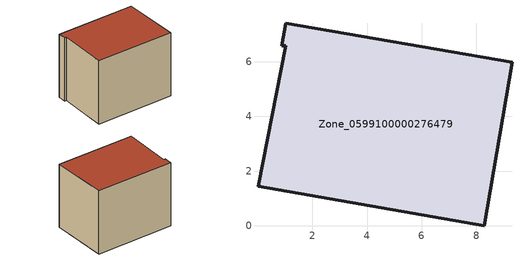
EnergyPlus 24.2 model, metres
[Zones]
Zone_0599100000276479
 floor ground (C_G): 1.03,6.58 0.88,6.59 1.02,7.41 9.3,5.99 8.28,0 0.01,1.45 z0
 wall outside (C_F): 9.3,5.99 1.02,7.41 0.88,6.59 1.03,6.58 0.01,1.45 8.28,0 9.3,5.99 z0:6.88
 roof outside (C_R): 0.88,6.59 1.03,6.58 0.01,1.45 8.28,0 9.3,5.99 1.02,7.41 z6.88
[BUILDING]
Pand.0599100000276479: North Axis=0; Terrain=City; Loads Convergence Tolerance Value=0.04; Temperature Convergence Tolerance Value=0.4; Solar Distribution=FullExterior; Maximum Number of Warmup Days=25; Minimum Number of Warmup Days=1
[Site:Location]
Rotterdam.The.Hague.AP_ZH_NLD Design_Conditions: Latitude=51.96; Longitude=4.45; Time Zone=1; Elevation=-4.5
[SITE:GROUNDTEMPERATURE:BUILDINGSURFACE]
18, 18, 18, 18, 18, 18, 18, 18, 18, 18, 18, 18
[MATERIAL] Thermal Absorptance=0.9; Solar Absorptance=0.7; Visible Absorptance=0.7
Name | Roughness | Thickness | Conductivity | Density | Specific Heat
G.TC.1946-1964 | MediumSmooth | 0.15 | 1 | 540 | 1210
F.TC.1946-1964 | Rough | 0.3 | 0.857143 | 1920 | 840
R.TC.1946-1964 | MediumRough | 0.2 | 0.235294 | 1500 | 1000
[CONSTRUCTION]
C_G: G.TC.1946-1964
C_F: F.TC.1946-1964
C_R: R.TC.1946-1964
[ZONE]
Zone_0599100000276479: Type=1; Multiplier=1; Ceiling Height=Autocalculate; Volume=Autocalculate; Floor Area=autocalculate; Part of Total Floor Area=Yes
[ZONEINFILTRATION:DESIGNFLOWRATE]
Infil_Zone_0599100000276479: Zone or ZoneList or Space or SpaceList=Zone_0599100000276479; Schedule=AlwaysOn; Design Flow Rate Calculation Method=Flow/Area; Flow Rate per Floor Area=0.003; Constant Term Coefficient=1; Temperature Term Coefficient=0; Velocity Term Coefficient=0; Velocity Squared Term Coefficient=0
[HVACTEMPLATE:ZONE:IDEALLOADSAIRSYSTEM]
Zone_0599100000276479: Maximum Heating Supply Air Temperature=50; Minimum Cooling Supply Air Temperature=13; Maximum Heating Supply Air Humidity Ratio=0.0156; Minimum Cooling Supply Air Humidity Ratio=0.0077; Heating Limit=NoLimit; Cooling Limit=NoLimit; Dehumidification Control Type=ConstantSensibleHeatRatio; Cooling Sensible Heat Ratio=0.7; Dehumidification Setpoint=60; Humidification Control Type=None; Humidification Setpoint=30; Outdoor Air Method=None; Outdoor Air Flow Rate per Person=0.00944; Outdoor Air Flow Rate per Zone Floor Area=0; Outdoor Air Flow Rate per Zone=0; Demand Controlled Ventilation Type=None; Outdoor Air Economizer Type=NoEconomizer; Heat Recovery Type=None; Sensible Heat Recovery Effectiveness=0.7; Latent Heat Recovery Effectiveness=0.65
[ZONECONTROL:THERMOSTAT]
ThermostatControl_Zone_0599100000276479: Zone or ZoneList=Zone_0599100000276479; Control Type Schedule=DualSetpointControlType; Control 1=Thermostat_Zone_0599100000276479; Temperature Difference Between Cutout And Setpoint=0
[THERMOSTATSETPOINT:DUALSETPOINT]
Thermostat_Zone_0599100000276479: Heating Setpoint Temperature Schedule=HeatingSetpoint_Zone_0599100000276479; Cooling Setpoint Temperature Schedule=CoolingSetpoint_Zone_0599100000276479
[SCHEDULE:COMPACT]
HeatingSetpoint_Zone_0599100000276479: Through: 12/31, For: AllDays, Until: 24:00, 21
CoolingSetpoint_Zone_0599100000276479: Through: 12/31, For: AllDays, Until: 24:00, 24
DualSetpointControlType: Through: 12/31, For: AllDays, Until: 24:00, 4
AlwaysOn: Through: 12/31, For: AllDays, Until: 24:00, 1
